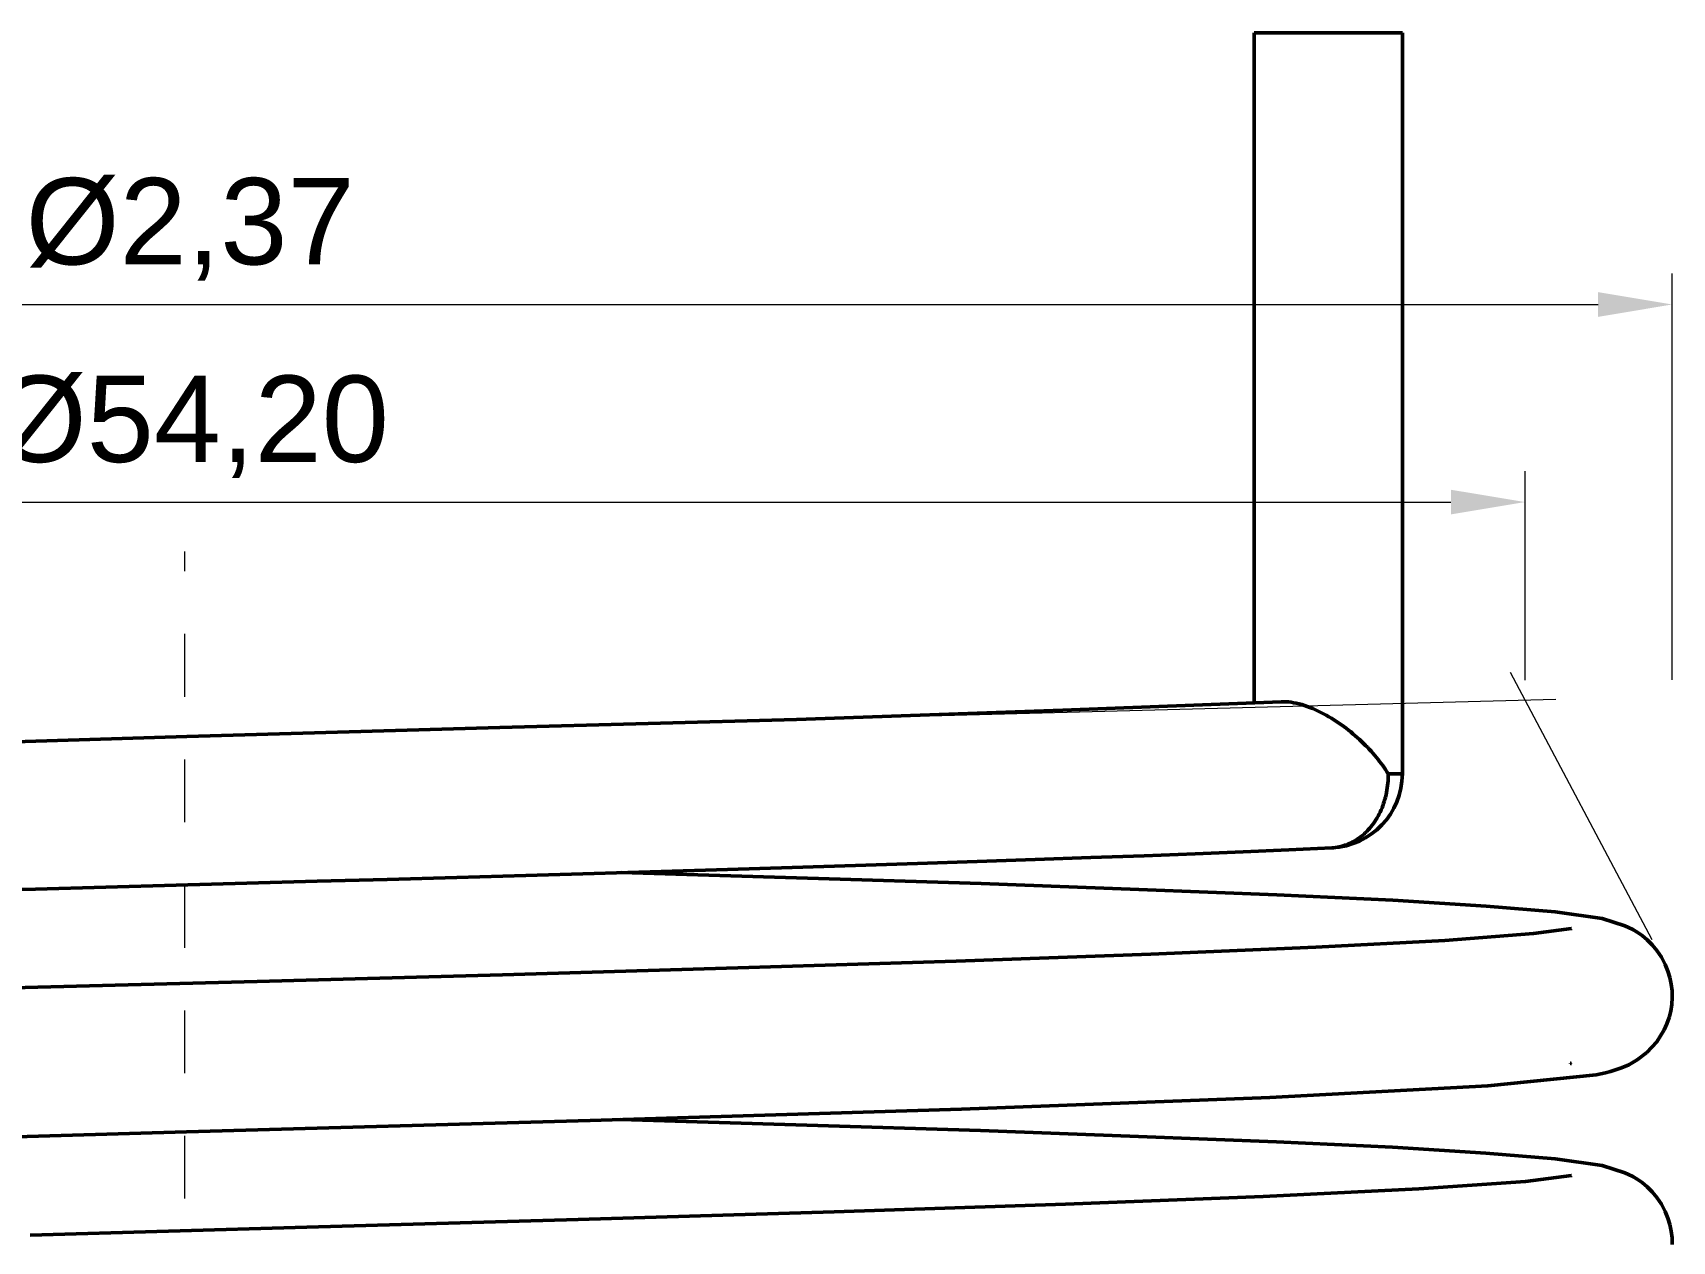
# Model space of a CAD drawing. Header units: inches. Extents: x 0.8 to 17.2, y 0.6 to 12.1.
# Drawn here: x 4.828 to 7.441, y 8.099 to 10.026 of the extents above; entities that cross this region are included whole.
import ezdxf

# ---------------------------------------------------------------- set-up
doc = ezdxf.new("R2010")
doc.units = ezdxf.units.IN
doc.header["$MEASUREMENT"] = 0
doc.linetypes.add('CENTER2', pattern=[1.125, 0.75, -0.125, 0.125, -0.125])
for name, color, linetype, lineweight in [('BEMASSUNG', 7, 'Continuous', 18), ('MITTELLINIE', 7, 'CENTER2', 18), ('SICHTKANTE', 7, 'Continuous', 50)]:
    doc.layers.add(name, color=color, linetype=linetype, lineweight=lineweight)
doc.styles.add('ISO_DWG_RFN', font='arial.ttf')
doc.dimstyles.new('DWG_RFN', dxfattribs={"dimtxt": 0.137795, "dimasz": 0.11811, "dimexe": 0.049213, "dimexo": 0.031496, "dimgap": 0.031496, "dimtad": 1, "dimlfac": 25.4, "dimtxsty": 'ISO_DWG_RFN', "dimcen": 2.5, "dimclrd": 7, "dimclre": 7, "dimclrt": 7, "dimadec": 1, "dimazin": 3, "dimtfac": 1, "dimtmove": 0, "dimatfit": 3, "dimfxl": 0, "dimlwd": 18, "dimlwe": 18})

# ---------------------------------------------------------------- blocks, each defined once
blk = doc.blocks.new('*D10')
at = {"layer": 'BEMASSUNG', "color": 7, "lineweight": 18, "transparency": 16777216}
for p, q in [((2.937, 8.9941), (2.937, 9.3268)), ((7.2065, 8.9937), (7.2065, 9.3268)), ((3.0551, 9.2776), (7.0884, 9.2776))]:
    blk.add_line(p, q, dxfattribs=at)
at = {"layer": 'BEMASSUNG', "color": 7, "transparency": 16777216}
for points in [[(3.0551, 9.2972), (3.0551, 9.2579), (2.937, 9.2776)], [(7.0884, 9.2972), (7.0884, 9.2579), (7.2065, 9.2776)]]:
    blk.add_solid(points, dxfattribs=at)
at = {"layer": 'Defpoints', "color": 0, "transparency": 16777216}
for p in [(7.2065, 9.2776), (2.937, 8.9626), (7.2065, 8.9622)]:
    blk.add_point(p, dxfattribs=at)
at = {"layer": 'BEMASSUNG', "color": 7, "lineweight": 18, "transparency": 16777216, "insert": (4.7645, 9.4792), "char_height": 0.137795, "attachment_point": 1, "style": 'ISO_DWG_RFN'}
blk.add_mtext('\\A1;{Ø54,20}', dxfattribs=at)
blk = doc.blocks.new('*D11')
at = {"layer": 'BEMASSUNG', "color": 7, "lineweight": 18, "transparency": 16777216}
for p, q in [((2.7008, 8.9941), (2.7008, 9.6417)), ((7.4409, 8.9941), (7.4409, 9.6417)), ((2.8189, 9.5925), (7.3228, 9.5925))]:
    blk.add_line(p, q, dxfattribs=at)
at = {"layer": 'BEMASSUNG', "color": 7, "transparency": 16777216}
for points in [[(2.8189, 9.6122), (2.8189, 9.5728), (2.7008, 9.5925)], [(7.3228, 9.6122), (7.3228, 9.5728), (7.4409, 9.5925)]]:
    blk.add_solid(points, dxfattribs=at)
at = {"layer": 'Defpoints', "color": 0, "transparency": 16777216}
for p in [(7.4409, 9.5925), (2.7008, 8.9626), (7.4409, 8.9626)]:
    blk.add_point(p, dxfattribs=at)
at = {"layer": 'BEMASSUNG', "color": 7, "lineweight": 18, "transparency": 16777216, "insert": (4.8169, 9.7941), "char_height": 0.137795, "attachment_point": 1, "style": 'ISO_DWG_RFN'}
blk.add_mtext('\\A1;{Ø2,37}', dxfattribs=at)

msp = doc.modelspace()

# ---------------------------------------------------------------- linework, layer by layer
at = {"layer": 'BEMASSUNG'}
for p, q in [((7.40906, 8.57989), (7.18349, 9.00569)), ((6.07705, 8.9319), (7.25572, 8.96352))]:
    msp.add_line(p, q, dxfattribs=at)
at = {"layer": 'MITTELLINIE', "ltscale": 0.089822}
msp.add_line((5.07087, 6.16732), (5.07087, 9.19882), dxfattribs=at)
at = {"layer": 'SICHTKANTE'}
for p, q in [((6.77464, 10.02559), (6.7755, 10.02559)), ((6.77464, 8.95854), (6.77464, 10.02559)), ((6.7755, 10.02559), (6.77636, 10.02559)), ((6.77636, 10.02559), (6.77723, 10.02559)), ((6.77723, 10.02559), (6.77905, 10.02559)), ((6.77905, 10.02559), (6.7816, 10.02559)), ((6.7816, 10.02559), (6.78415, 10.02559)), ((6.78415, 10.02559), (6.78692, 10.02559)), ((6.78692, 10.02559), (6.79102, 10.02559)), ((6.79102, 10.02559), (6.79513, 10.02559)), ((6.79513, 10.02559), (6.79923, 10.02559)), ((6.79923, 10.02559), (6.8043, 10.02559)), ((6.8043, 10.02559), (6.80976, 10.02559)), ((6.80976, 10.02559), (6.81521, 10.02559)), ((6.81521, 10.02559), (6.82097, 10.02559)), ((6.82097, 10.02559), (6.8275, 10.02559)), ((6.8275, 10.02559), (6.83404, 10.02559)), ((6.83404, 10.02559), (6.84057, 10.02559)), ((6.84057, 10.02559), (6.84774, 10.02559)), ((6.84774, 10.02559), (6.85502, 10.02559)), ((6.85502, 10.02559), (6.8623, 10.02559)), ((6.8623, 10.02559), (6.86975, 10.02559)), ((6.86975, 10.02559), (6.87742, 10.02559)), ((6.87742, 10.02559), (6.88508, 10.02559)), ((6.88508, 10.02559), (6.89275, 10.02559)), ((6.89275, 10.02559), (6.90041, 10.02559)), ((6.90041, 10.02559), (6.90808, 10.02559)), ((6.90808, 10.02559), (6.91574, 10.02559)), ((6.91574, 10.02559), (6.92319, 10.02559)), ((6.92319, 10.02559), (6.93047, 10.02559)), ((6.93047, 10.02559), (6.93775, 10.02559)), ((6.93775, 10.02559), (6.94493, 10.02559)), ((6.94493, 10.02559), (6.95146, 10.02559)), ((6.95146, 10.02559), (6.95799, 10.02559)), ((6.95799, 10.02559), (6.96452, 10.02559)), ((6.96452, 10.02559), (6.97028, 10.02559)), ((6.97028, 10.02559), (6.97574, 10.02559)), ((6.97574, 10.02559), (6.98119, 10.02559)), ((6.98119, 10.02559), (6.98626, 10.02559)), ((6.98626, 10.02559), (6.99037, 10.02559)), ((6.99037, 10.02559), (6.99447, 10.02559)), ((6.99447, 10.02559), (6.99857, 10.02559)), ((6.99857, 10.02559), (7.00134, 10.02559)), ((7.00134, 10.02559), (7.00389, 10.02559)), ((7.00389, 10.02559), (7.00644, 10.02559)), ((7.00644, 10.02559), (7.00827, 10.02559)), ((7.00827, 10.02559), (7.00913, 10.02559)), ((7.00913, 10.02559), (7.00999, 10.02559)), ((7.00999, 10.02559), (7.01086, 10.02559)), ((7.01086, 8.84449), (7.01086, 10.02559)), ((6.46994, 8.94566), (6.04556, 8.93106)), ((6.81766, 8.95929), (6.46994, 8.94566)), ((6.81766, 8.95929), (6.82145, 8.95936)), ((6.82145, 8.95936), (6.82536, 8.95923)), ((6.82536, 8.95923), (6.82937, 8.95892)), ((6.82937, 8.95892), (6.83348, 8.95842)), ((6.83348, 8.95842), (6.83766, 8.95774)), ((6.83766, 8.95774), (6.84191, 8.95688)), ((6.84191, 8.95688), (6.84621, 8.95584)), ((6.84621, 8.95584), (6.85054, 8.95465)), ((6.85054, 8.95465), (6.8549, 8.9533)), ((6.8549, 8.9533), (6.85927, 8.9518)), ((6.85927, 8.9518), (6.86364, 8.95017)), ((6.86364, 8.95017), (6.86801, 8.9484)), ((6.86801, 8.9484), (6.87236, 8.94652)), ((6.87236, 8.94652), (6.87669, 8.94452)), ((6.87669, 8.94452), (6.88098, 8.94241)), ((6.88098, 8.94241), (6.88524, 8.9402)), ((6.88524, 8.9402), (6.88946, 8.93791)), ((6.88946, 8.93791), (6.89363, 8.93552)), ((6.89363, 8.93552), (6.89776, 8.93306)), ((5.57242, 8.91836), (5.07395, 8.90387)), ((6.04556, 8.93106), (5.57242, 8.91836)), ((6.89776, 8.93306), (6.90183, 8.93053)), ((6.90183, 8.93053), (6.90584, 8.92793)), ((6.90584, 8.92793), (6.9098, 8.92526)), ((6.9098, 8.92526), (6.91369, 8.92254)), ((6.91369, 8.92254), (6.91752, 8.91976)), ((6.91752, 8.91976), (6.92129, 8.91694)), ((6.92129, 8.91694), (6.92499, 8.91407)), ((6.92499, 8.91407), (6.92863, 8.91116)), ((6.92863, 8.91116), (6.93219, 8.9082)), ((5.07395, 8.90387), (4.57824, 8.88898)), ((6.93219, 8.9082), (6.93569, 8.90522)), ((6.93569, 8.90522), (6.93912, 8.90219)), ((6.93912, 8.90219), (6.94248, 8.89914)), ((6.94248, 8.89914), (6.94577, 8.89606)), ((6.94577, 8.89606), (6.94899, 8.89295)), ((6.94899, 8.89295), (6.95213, 8.88982)), ((6.95213, 8.88982), (6.95521, 8.88667)), ((6.95521, 8.88667), (6.95821, 8.88349)), ((6.95821, 8.88349), (6.96114, 8.8803)), ((6.96114, 8.8803), (6.96399, 8.8771)), ((6.96399, 8.8771), (6.96677, 8.87388)), ((6.96677, 8.87388), (6.96947, 8.87064)), ((6.96947, 8.87064), (6.9721, 8.8674)), ((6.9721, 8.8674), (6.97465, 8.86414)), ((6.97465, 8.86414), (6.97712, 8.86088)), ((6.97712, 8.86088), (6.97951, 8.85761)), ((6.97951, 8.85761), (6.98183, 8.85434)), ((6.98183, 8.85434), (6.98407, 8.85106)), ((6.98407, 8.85106), (6.98622, 8.84777)), ((6.98622, 8.84777), (6.9883, 8.84449)), ((6.98805, 8.8332), (6.98777, 8.82946)), ((6.98823, 8.83696), (6.98805, 8.8332)), ((6.98831, 8.84072), (6.98823, 8.83696)), ((6.9883, 8.84449), (6.98831, 8.84072)), ((6.9883, 8.84449), (6.98918, 8.84449)), ((6.98918, 8.84449), (6.99006, 8.84449)), ((6.99006, 8.84449), (6.99094, 8.84449)), ((6.99094, 8.84449), (6.99179, 8.84449)), ((6.99179, 8.84449), (6.99261, 8.84449)), ((6.99261, 8.84449), (6.99343, 8.84449)), ((6.99343, 8.84449), (6.99425, 8.84449)), ((6.99425, 8.84449), (6.99501, 8.84449)), ((6.99501, 8.84449), (6.99577, 8.84449)), ((6.99577, 8.84449), (6.99654, 8.84449)), ((6.99654, 8.84449), (6.99726, 8.84449)), ((6.99726, 8.84449), (6.99796, 8.84449)), ((6.99796, 8.84449), (6.99866, 8.84449)), ((6.99866, 8.84449), (6.99934, 8.84449)), ((6.99934, 8.84449), (6.99998, 8.84449)), ((6.99998, 8.84449), (7.00062, 8.84449)), ((7.00062, 8.84449), (7.00126, 8.84449)), ((7.00126, 8.84449), (7.00185, 8.84449)), ((7.00185, 8.84449), (7.00242, 8.84449)), ((7.00242, 8.84449), (7.003, 8.84449)), ((7.003, 8.84449), (7.00354, 8.84449)), ((7.00354, 8.84449), (7.00406, 8.84449)), ((7.00406, 8.84449), (7.00457, 8.84449)), ((7.00457, 8.84449), (7.00508, 8.84449)), ((7.00508, 8.84449), (7.00552, 8.84449)), ((7.00552, 8.84449), (7.00597, 8.84449)), ((7.00597, 8.84449), (7.00641, 8.84449)), ((7.00641, 8.84449), (7.00682, 8.84449)), ((7.00682, 8.84449), (7.00719, 8.84449)), ((7.00719, 8.84449), (7.00757, 8.84449)), ((7.00757, 8.84449), (7.00794, 8.84449)), ((7.00794, 8.84449), (7.00825, 8.84449)), ((7.00825, 8.84449), (7.00856, 8.84449)), ((7.00856, 8.84449), (7.00887, 8.84449)), ((7.00887, 8.84449), (7.00913, 8.84449)), ((7.00913, 8.84449), (7.00937, 8.84449)), ((7.00937, 8.84449), (7.00962, 8.84449)), ((7.00962, 8.84449), (7.00984, 8.84449)), ((7.00984, 8.84449), (7.01001, 8.84449)), ((7.01001, 8.84449), (7.01018, 8.84449)), ((7.01018, 8.84449), (7.01036, 8.84449)), ((7.01036, 8.84449), (7.01047, 8.84449)), ((7.01047, 8.84449), (7.01057, 8.84449)), ((7.01057, 8.84449), (7.01068, 8.84449)), ((7.01068, 8.84449), (7.01075, 8.84449)), ((7.01075, 8.84449), (7.01079, 8.84449)), ((7.01079, 8.84449), (7.01082, 8.84449)), ((7.01082, 8.84449), (7.01086, 8.84449)), ((6.98408, 8.80745), (6.98314, 8.80389)), ((6.98493, 8.81104), (6.98408, 8.80745)), ((6.98569, 8.81467), (6.98493, 8.81104)), ((6.98635, 8.81833), (6.98569, 8.81467)), ((6.98692, 8.82202), (6.98635, 8.81833)), ((6.98739, 8.82573), (6.98692, 8.82202)), ((6.98777, 8.82946), (6.98739, 8.82573)), ((6.97401, 8.78033), (6.97236, 8.7772)), ((6.97558, 8.78353), (6.97401, 8.78033)), ((6.97705, 8.78679), (6.97558, 8.78353)), ((6.97845, 8.7901), (6.97705, 8.78679)), ((6.97975, 8.79347), (6.97845, 8.7901)), ((6.98097, 8.7969), (6.97975, 8.79347)), ((6.9821, 8.80037), (6.98097, 8.7969)), ((6.98314, 8.80389), (6.9821, 8.80037)), ((6.95412, 8.75247), (6.95175, 8.75016)), ((6.95643, 8.75488), (6.95412, 8.75247)), ((6.95867, 8.75738), (6.95643, 8.75488)), ((6.96085, 8.75997), (6.95867, 8.75738)), ((6.96295, 8.76264), (6.96085, 8.75997)), ((6.96499, 8.7654), (6.96295, 8.76264)), ((6.96695, 8.76824), (6.96499, 8.7654)), ((6.96883, 8.77115), (6.96695, 8.76824)), ((6.97064, 8.77414), (6.96883, 8.77115)), ((6.97236, 8.7772), (6.97064, 8.77414)), ((6.89833, 8.72651), (6.83005, 8.72325)), ((6.90138, 8.72671), (6.89833, 8.72651)), ((6.90442, 8.72704), (6.90138, 8.72671)), ((6.90744, 8.72748), (6.90442, 8.72704)), ((6.91045, 8.72805), (6.90744, 8.72748)), ((6.91344, 8.72873), (6.91045, 8.72805)), ((6.91641, 8.72953), (6.91344, 8.72873)), ((6.91936, 8.73045), (6.91641, 8.72953)), ((6.92228, 8.73149), (6.91936, 8.73045)), ((6.92517, 8.73264), (6.92228, 8.73149)), ((6.92802, 8.7339), (6.92517, 8.73264)), ((6.93084, 8.73528), (6.92802, 8.7339)), ((6.93362, 8.73677), (6.93084, 8.73528)), ((6.93636, 8.73836), (6.93362, 8.73677)), ((6.93905, 8.74007), (6.93636, 8.73836)), ((6.9417, 8.74188), (6.93905, 8.74007)), ((6.94429, 8.7438), (6.9417, 8.74188)), ((6.94683, 8.74582), (6.94429, 8.7438)), ((6.94932, 8.74794), (6.94683, 8.74582)), ((6.95175, 8.75016), (6.94932, 8.74794)), ((6.23797, 8.70147), (6.13963, 8.69829)), ((6.33339, 8.70463), (6.23797, 8.70147)), ((6.42561, 8.70776), (6.33339, 8.70463)), ((6.51436, 8.71088), (6.42561, 8.70776)), ((6.59939, 8.71396), (6.51436, 8.71088)), ((6.68047, 8.71703), (6.59939, 8.71396)), ((6.7574, 8.72011), (6.68047, 8.71703)), ((6.83005, 8.72325), (6.7574, 8.72011)), ((5.39306, 8.67622), (5.28138, 8.67312)), ((5.50402, 8.67934), (5.39306, 8.67622)), ((5.61399, 8.68247), (5.50402, 8.67934)), ((5.72272, 8.68561), (5.61399, 8.68247)), ((5.82992, 8.68877), (5.72272, 8.68561)), ((5.76602, 8.68688), (6.06303, 8.67797)), ((5.93532, 8.69194), (5.82992, 8.68877)), ((6.03865, 8.69511), (5.93532, 8.69194)), ((6.13963, 8.69829), (6.03865, 8.69511)), ((6.06303, 8.67797), (6.33946, 8.66954)), ((4.83269, 8.6607), (4.72134, 8.65758)), ((4.94463, 8.66381), (4.83269, 8.6607)), ((5.0569, 8.66692), (4.94463, 8.66381)), ((5.16924, 8.67002), (5.0569, 8.66692)), ((5.28138, 8.67312), (5.16924, 8.67002)), ((6.33946, 8.66954), (6.59095, 8.66024)), ((6.59095, 8.66024), (6.81092, 8.6513)), ((6.81092, 8.6513), (6.99572, 8.64287)), ((6.99572, 8.64287), (7.14444, 8.63368)), ((7.14444, 8.63368), (7.25444, 8.62421)), ((7.25444, 8.62421), (7.32934, 8.61373)), ((7.28021, 8.59775), (7.21974, 8.58979)), ((7.27927, 8.59749), (7.27931, 8.59751)), ((7.27931, 8.59751), (7.27935, 8.59752)), ((7.27935, 8.59752), (7.27939, 8.59753)), ((7.27939, 8.59753), (7.27943, 8.59754)), ((7.27943, 8.59754), (7.27947, 8.59755)), ((7.27947, 8.59755), (7.2795, 8.59756)), ((7.2795, 8.59756), (7.27954, 8.59757)), ((7.27954, 8.59757), (7.27957, 8.59758)), ((7.27957, 8.59758), (7.2796, 8.59759)), ((7.2796, 8.59759), (7.27963, 8.5976)), ((7.27963, 8.5976), (7.27966, 8.59761)), ((7.27966, 8.59761), (7.27969, 8.59762)), ((7.27969, 8.59762), (7.27972, 8.59762)), ((7.27972, 8.59762), (7.27975, 8.59763)), ((7.27975, 8.59763), (7.27978, 8.59764)), ((7.27978, 8.59764), (7.2798, 8.59765)), ((7.2798, 8.59765), (7.27983, 8.59765)), ((7.27983, 8.59765), (7.27985, 8.59766)), ((7.27985, 8.59766), (7.27988, 8.59767)), ((7.27988, 8.59767), (7.2799, 8.59767)), ((7.2799, 8.59767), (7.27992, 8.59768)), ((7.27992, 8.59768), (7.27994, 8.59768)), ((7.27994, 8.59768), (7.27996, 8.59769)), ((7.27996, 8.59769), (7.27998, 8.59769)), ((7.27998, 8.59769), (7.28, 8.5977)), ((7.28, 8.5977), (7.28002, 8.5977)), ((7.28002, 8.5977), (7.28004, 8.59771)), ((7.28004, 8.59771), (7.28005, 8.59771)), ((7.28005, 8.59771), (7.28007, 8.59772)), ((7.28007, 8.59772), (7.28008, 8.59772)), ((7.28008, 8.59772), (7.28009, 8.59772)), ((7.28009, 8.59772), (7.28011, 8.59773)), ((7.28011, 8.59773), (7.28012, 8.59773)), ((7.28012, 8.59773), (7.28013, 8.59773)), ((7.28013, 8.59773), (7.28014, 8.59774)), ((7.28014, 8.59774), (7.28015, 8.59774)), ((7.28015, 8.59774), (7.28016, 8.59774)), ((7.28016, 8.59774), (7.28017, 8.59774)), ((7.28017, 8.59774), (7.28018, 8.59775)), ((7.28017, 8.59774), (7.28017, 8.59774)), ((7.28018, 8.59775), (7.28019, 8.59775)), ((7.28019, 8.59775), (7.28019, 8.59775)), ((7.28019, 8.59775), (7.2802, 8.59775)), ((7.2802, 8.59775), (7.2802, 8.59775)), ((7.2802, 8.59775), (7.2802, 8.59775)), ((7.2802, 8.59775), (7.2802, 8.59775)), ((7.2802, 8.59775), (7.2802, 8.59775)), ((7.2802, 8.59775), (7.28021, 8.59775)), ((7.32934, 8.61373), (7.36548, 8.60233)), ((7.36548, 8.60233), (7.37137, 8.59961)), ((7.37137, 8.59961), (7.37795, 8.59623)), ((7.37795, 8.59623), (7.38515, 8.59193)), ((7.07864, 8.579), (6.87302, 8.56816)), ((7.21974, 8.58979), (7.07864, 8.579)), ((7.38515, 8.59193), (7.39284, 8.5865)), ((7.39284, 8.5865), (7.40082, 8.57982)), ((7.40082, 8.57982), (7.40885, 8.57183)), ((7.40885, 8.57183), (7.41664, 8.56255)), ((6.29991, 8.54605), (5.95213, 8.53515)), ((6.61025, 8.55707), (6.29991, 8.54605)), ((6.87302, 8.56816), (6.61025, 8.55707)), ((7.41664, 8.56255), (7.4238, 8.55206)), ((7.4238, 8.55206), (7.42992, 8.5405)), ((5.57676, 8.52403), (5.18562, 8.51315)), ((5.95213, 8.53515), (5.57676, 8.52403)), ((7.42992, 8.5405), (7.43417, 8.52988)), ((7.43417, 8.52988), (7.43725, 8.5197)), ((7.43725, 8.5197), (7.43942, 8.50919)), ((5.18562, 8.51315), (4.79532, 8.50314)), ((7.43942, 8.50919), (7.44065, 8.49849)), ((7.44065, 8.49849), (7.44092, 8.48771)), ((7.43855, 8.46632), (7.43596, 8.45595)), ((7.44021, 8.47695), (7.43855, 8.46632)), ((7.44092, 8.48771), (7.44021, 8.47695)), ((7.4325, 8.44594), (7.42823, 8.4364)), ((7.43596, 8.45595), (7.4325, 8.44594)), ((7.41647, 8.41746), (7.40058, 8.40032)), ((7.42823, 8.4364), (7.41647, 8.41746)), ((7.38512, 8.3884), (7.37154, 8.38068)), ((7.40058, 8.40032), (7.38512, 8.3884)), ((7.31994, 8.36486), (7.14726, 8.34684)), ((7.27845, 8.38307), (7.2785, 8.38306)), ((7.2785, 8.38306), (7.27854, 8.38305)), ((7.27854, 8.38305), (7.27858, 8.38304)), ((7.27858, 8.38304), (7.27863, 8.38303)), ((7.27863, 8.38303), (7.27867, 8.38302)), ((7.27867, 8.38302), (7.27871, 8.38301)), ((7.27871, 8.38301), (7.27875, 8.383)), ((7.27875, 8.383), (7.27879, 8.38299)), ((7.27879, 8.38299), (7.27884, 8.38298)), ((7.27884, 8.38298), (7.27888, 8.38296)), ((7.27888, 8.38296), (7.27892, 8.38295)), ((7.27892, 8.38295), (7.27896, 8.38294)), ((7.27896, 8.38294), (7.279, 8.38293)), ((7.279, 8.38293), (7.27904, 8.38292)), ((7.27904, 8.38292), (7.27908, 8.38291)), ((7.27908, 8.38291), (7.27911, 8.3829)), ((7.27911, 8.3829), (7.27915, 8.38289)), ((7.27915, 8.38289), (7.27919, 8.38288)), ((7.27919, 8.38288), (7.27923, 8.38287)), ((7.27923, 8.38287), (7.27927, 8.38286)), ((7.27927, 8.38286), (7.2793, 8.38284)), ((7.2793, 8.38284), (7.27934, 8.38283)), ((7.27934, 8.38283), (7.27938, 8.38282)), ((7.27938, 8.38282), (7.27942, 8.38281)), ((7.27942, 8.38281), (7.27945, 8.3828)), ((7.27945, 8.3828), (7.27949, 8.38279)), ((7.27949, 8.38279), (7.27952, 8.38278)), ((7.27952, 8.38278), (7.27956, 8.38277)), ((7.27956, 8.38277), (7.27959, 8.38276)), ((7.27959, 8.38276), (7.27963, 8.38275)), ((7.27963, 8.38275), (7.27966, 8.38274)), ((7.27966, 8.38274), (7.2797, 8.38273)), ((7.2797, 8.38273), (7.27973, 8.38272)), ((7.27973, 8.38272), (7.27977, 8.38271)), ((7.27977, 8.38271), (7.2798, 8.3827)), ((7.2798, 8.3827), (7.27983, 8.38269)), ((7.27983, 8.38269), (7.27986, 8.38267)), ((7.27986, 8.38267), (7.2799, 8.38266)), ((7.2799, 8.38266), (7.27993, 8.38265)), ((7.27993, 8.38265), (7.27996, 8.38264)), ((7.27996, 8.38264), (7.27999, 8.38263)), ((7.27999, 8.38263), (7.28002, 8.38262)), ((7.28002, 8.38262), (7.28005, 8.38261)), ((7.28005, 8.38261), (7.28009, 8.3826)), ((7.28009, 8.3826), (7.28012, 8.38259)), ((7.28012, 8.38259), (7.28015, 8.38258)), ((7.28015, 8.38258), (7.28018, 8.38257)), ((7.28018, 8.38257), (7.28021, 8.38256)), ((7.32731, 8.36635), (7.31994, 8.36486)), ((7.33478, 8.36786), (7.32731, 8.36635)), ((7.34243, 8.36984), (7.33478, 8.36786)), ((7.35069, 8.37238), (7.34243, 8.36984)), ((7.36018, 8.37575), (7.35069, 8.37238)), ((7.37154, 8.38068), (7.36018, 8.37575)), ((7.14726, 8.34684), (6.7995, 8.32839)), ((6.30818, 8.30993), (5.71659, 8.29181)), ((6.7995, 8.32839), (6.30818, 8.30993)), ((5.71659, 8.29181), (5.07321, 8.27371)), ((5.76497, 8.29321), (6.06207, 8.28429)), ((6.06207, 8.28429), (6.33859, 8.27587)), ((5.07321, 8.27371), (4.42903, 8.2554)), ((6.33859, 8.27587), (6.59019, 8.26657)), ((6.59019, 8.26657), (6.81028, 8.25763)), ((6.81028, 8.25763), (6.99522, 8.24919)), ((6.99522, 8.24919), (7.14406, 8.24001)), ((7.14406, 8.24001), (7.25418, 8.23053)), ((7.25418, 8.23053), (7.32915, 8.22008)), ((7.28021, 8.20405), (7.20719, 8.19487)), ((7.27927, 8.20379), (7.27931, 8.20381)), ((7.27931, 8.20381), (7.27935, 8.20382)), ((7.27935, 8.20382), (7.27939, 8.20383)), ((7.27939, 8.20383), (7.27943, 8.20384)), ((7.27943, 8.20384), (7.27947, 8.20385)), ((7.27947, 8.20385), (7.2795, 8.20386)), ((7.2795, 8.20386), (7.27953, 8.20387)), ((7.27953, 8.20387), (7.27957, 8.20388)), ((7.27957, 8.20388), (7.2796, 8.20389)), ((7.2796, 8.20389), (7.27963, 8.2039)), ((7.27963, 8.2039), (7.27966, 8.20391)), ((7.27966, 8.20391), (7.27969, 8.20392)), ((7.27969, 8.20392), (7.27972, 8.20392)), ((7.27972, 8.20392), (7.27975, 8.20393)), ((7.27975, 8.20393), (7.27978, 8.20394)), ((7.27978, 8.20394), (7.2798, 8.20395)), ((7.2798, 8.20395), (7.27983, 8.20395)), ((7.27983, 8.20395), (7.27985, 8.20396)), ((7.27985, 8.20396), (7.27988, 8.20397)), ((7.27988, 8.20397), (7.2799, 8.20397)), ((7.2799, 8.20397), (7.27992, 8.20398)), ((7.27992, 8.20398), (7.27994, 8.20398)), ((7.27994, 8.20398), (7.27996, 8.20399)), ((7.27996, 8.20399), (7.27998, 8.20399)), ((7.27998, 8.20399), (7.28, 8.204)), ((7.28, 8.204), (7.28002, 8.204)), ((7.28002, 8.204), (7.28003, 8.20401)), ((7.28003, 8.20401), (7.28005, 8.20401)), ((7.28005, 8.20401), (7.28007, 8.20402)), ((7.28007, 8.20402), (7.28008, 8.20402)), ((7.28008, 8.20402), (7.28009, 8.20402)), ((7.28009, 8.20402), (7.28011, 8.20403)), ((7.28011, 8.20403), (7.28012, 8.20403)), ((7.28012, 8.20403), (7.28013, 8.20403)), ((7.28013, 8.20403), (7.28014, 8.20403)), ((7.28014, 8.20403), (7.28015, 8.20404)), ((7.28015, 8.20404), (7.28016, 8.20404)), ((7.28016, 8.20404), (7.28017, 8.20404)), ((7.28017, 8.20404), (7.28018, 8.20405)), ((7.28017, 8.20404), (7.28017, 8.20404)), ((7.28018, 8.20405), (7.28019, 8.20405)), ((7.28019, 8.20405), (7.28019, 8.20405)), ((7.28019, 8.20405), (7.2802, 8.20405)), ((7.2802, 8.20405), (7.2802, 8.20405)), ((7.2802, 8.20405), (7.2802, 8.20405)), ((7.2802, 8.20405), (7.2802, 8.20405)), ((7.2802, 8.20405), (7.2802, 8.20405)), ((7.2802, 8.20405), (7.28021, 8.20405)), ((7.32915, 8.22008), (7.36546, 8.20864)), ((7.36546, 8.20864), (7.37136, 8.20592)), ((7.37136, 8.20592), (7.37794, 8.20254)), ((7.03715, 8.18285), (6.78906, 8.17068)), ((7.20719, 8.19487), (7.03715, 8.18285)), ((7.37794, 8.20254), (7.38513, 8.19824)), ((7.38513, 8.19824), (7.39282, 8.19281)), ((7.39282, 8.19281), (7.4008, 8.18613)), ((7.4008, 8.18613), (7.40884, 8.17815)), ((7.40884, 8.17815), (7.41662, 8.16887)), ((6.47386, 8.15831), (6.10544, 8.14614)), ((6.78906, 8.17068), (6.47386, 8.15831)), ((7.41662, 8.16887), (7.42379, 8.15838)), ((7.42379, 8.15838), (7.42991, 8.14682)), ((5.69743, 8.13386), (5.26494, 8.12158)), ((6.10544, 8.14614), (5.69743, 8.13386)), ((7.42991, 8.14682), (7.43417, 8.1362)), ((7.43417, 8.1362), (7.43724, 8.12602)), ((7.43724, 8.12602), (7.43942, 8.11551)), ((5.26494, 8.12158), (4.82393, 8.1093)), ((7.43942, 8.11551), (7.44065, 8.10481)), ((7.44065, 8.10481), (7.44092, 8.09402))]:
    msp.add_line(p, q, dxfattribs=at)
msp.add_arc((6.89275, 8.84449), 0.11811, 272.71022, 0, dxfattribs=at)

# ---------------------------------------------------------------- dimensions: what is measured, and where the dimension line sits
at = {"layer": 'BEMASSUNG', "color": 7, "lineweight": 18}
for base, p1, p2, override, picture, middle in [((7.44094, 9.59252), (2.70079, 8.9626), (7.44094, 8.9626), {"dimgap": 0.031496, "dimdec": 2, "dimlfac": 0.5, "dimsah": 1, "dimtol": 0, "dimlim": 0, "dimtp": 0, "dimtm": 0, "dimtdec": 2, "dimtofl": 0, "dimatfit": 1}, '*D11', (5.07087, 9.59252)), ((7.20652, 9.27756), (2.93701, 8.9626), (7.20652, 8.9622), {"dimgap": 0.031496, "dimdec": 2, "dimlfac": 12.69465, "dimsah": 1, "dimtol": 0, "dimlim": 0, "dimtp": 0, "dimtm": 0, "dimtdec": 2, "dimtofl": 0, "dimatfit": 1}, '*D10', (5.07177, 9.27756))]:
    dim = msp.add_linear_dim(base=base, p1=p1, p2=p2, angle=180, text='{Ø<>}', dimstyle='DWG_RFN', override=override, dxfattribs=at)
    dim.commit()
    dim.dimension.update_dxf_attribs({"geometry": picture, "text_midpoint": middle, "dimtype": 160})

doc.saveas('drawing.dxf')
